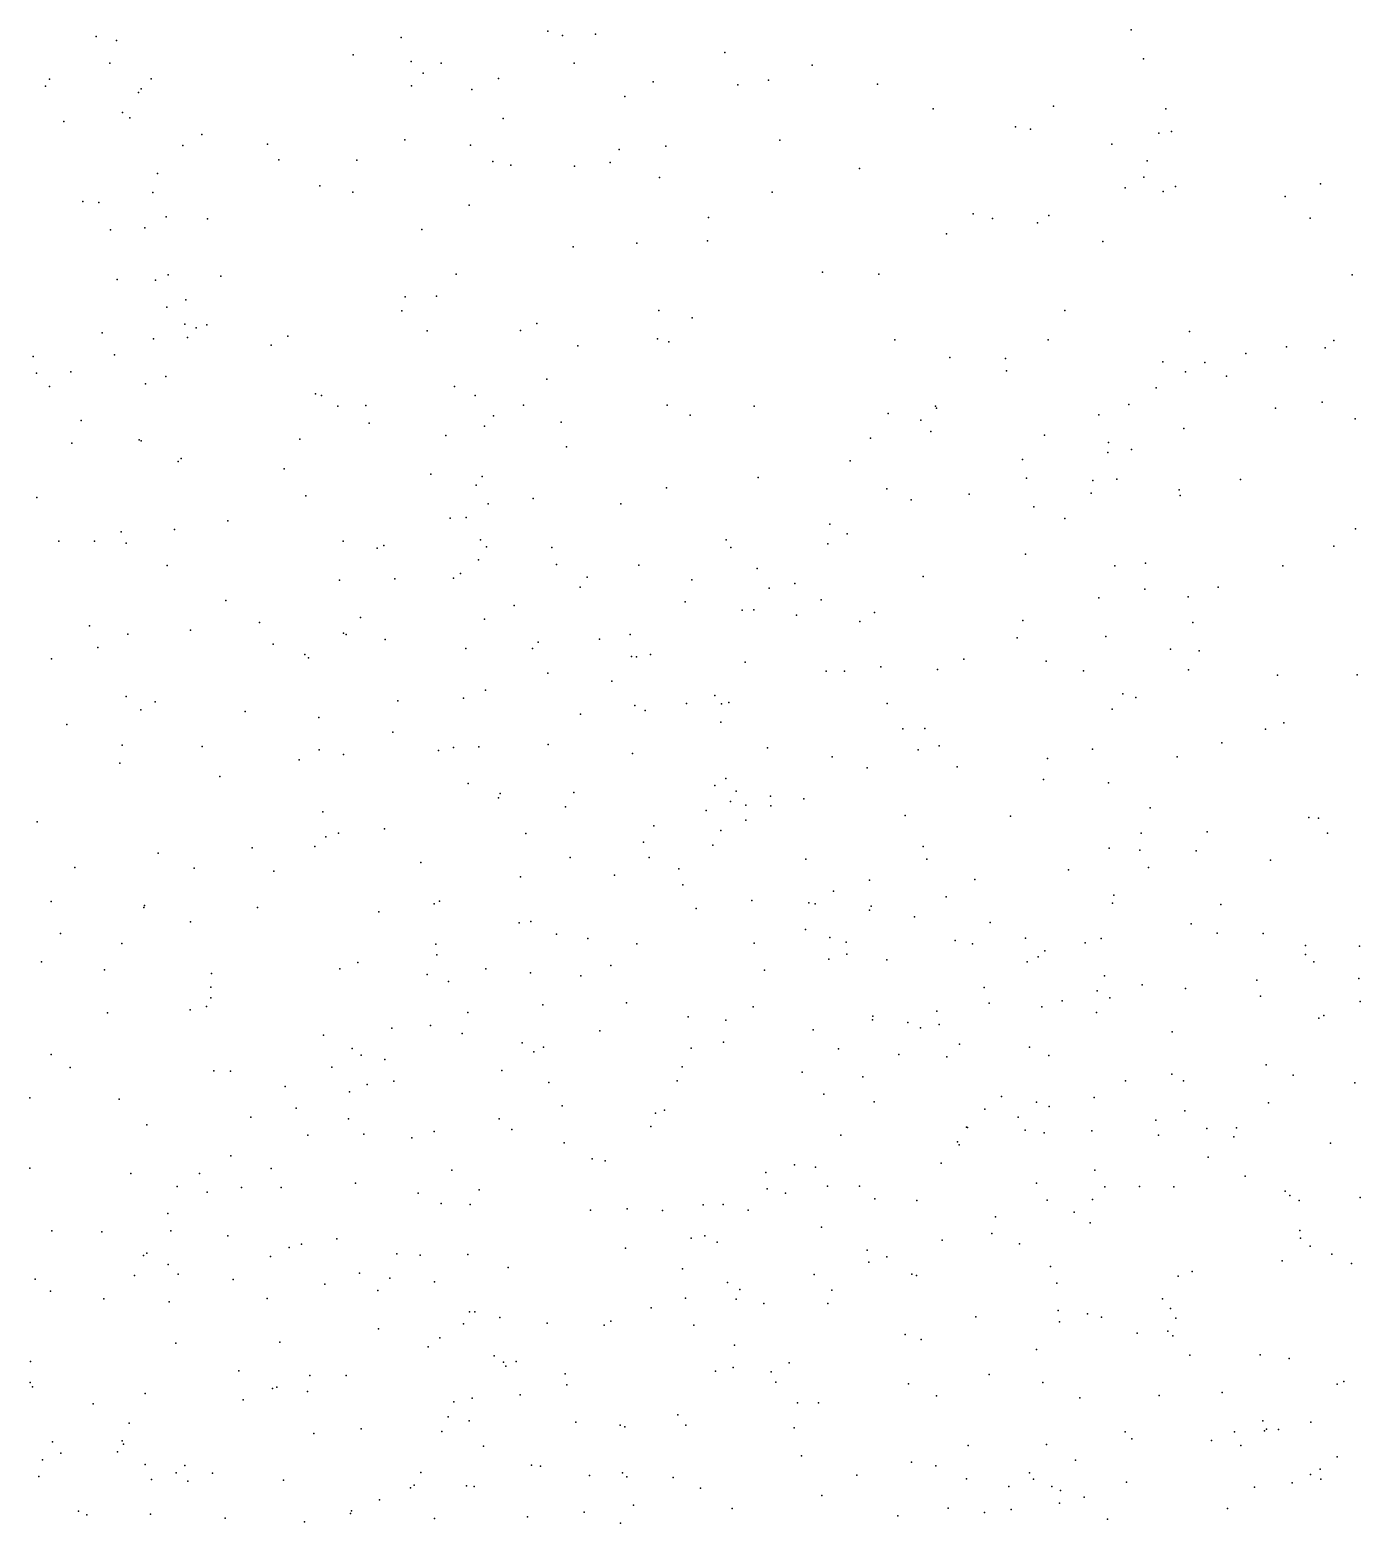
# Model space of a CAD drawing. Header units: metres. Extents: x -25 to 25, y -27.8 to 27.8.
# Drawn here: x 0.583 to 1.354, y 0.013 to 0.88 of the extents above; entities that cross this region are included whole.
import ezdxf

# ---------------------------------------------------------------- set-up
doc = ezdxf.new("R2010")
doc.units = ezdxf.units.M

msp = doc.modelspace()

# ---------------------------------------------------------------- linework, layer by layer
for p in [(0.6211, 0.8759, -6.8136), (0.798, 0.8753, -13.4894), (0.8831, 0.8789, 26.973), (0.8916, 0.8764, -13.5818), (0.9108, 0.8772, 24.08), (1.2215, 0.8797, 26.5527), (0.633, 0.8735, 8.8638), (0.9859, 0.8665, -9.0519), (0.6291, 0.8603, 12.5697), (0.7702, 0.8652, -14.0532), (0.8038, 0.8614, 25.8777), (0.8212, 0.8604, 9.9303), (0.8985, 0.8604, -6.9312), (1.0365, 0.8593, -13.7247), (1.2287, 0.8628, 23.0739), (0.594, 0.8511, 12.0487), (0.653, 0.8513, -9.2394), (0.8109, 0.8545, 13.4953), (0.8546, 0.8515, 9.6839), (0.9442, 0.8495, 8.6103), (1.0111, 0.8506, 8.7519), (0.5917, 0.847, -3.5915), (0.6458, 0.8433, 12.2621), (0.6472, 0.8454, 25.8173), (0.804, 0.8472, -9.1407), (0.8391, 0.845, 8.4739), (0.9278, 0.8411, 9.2805), (0.9933, 0.8479, 25.9947), (1.0743, 0.8482, 26.9689), (1.1066, 0.8338, -13.7947), (1.1764, 0.8354, 26.7831), (1.2416, 0.8338, -4.7076), (0.6024, 0.8265, 27.3726), (0.6364, 0.8318, -13.3348), (0.6407, 0.8286, 12.3957), (0.8573, 0.8283, 27.2168), (1.1545, 0.8235, 26.1733), (0.6824, 0.819, -13.3973), (0.8001, 0.8159, 10.4733), (1.0177, 0.8156, 9.0657), (1.1631, 0.8221, -13.8478), (1.2375, 0.8198, 26.6209), (1.2449, 0.8208, -7.1761), (0.6714, 0.8126, 8.4555), (0.7206, 0.8133, 26.4208), (0.8382, 0.8127, -4.3737), (0.9245, 0.8102, 25.9282), (0.9516, 0.8122, 26.8495), (1.2103, 0.8134, 26.3044), (0.7272, 0.8042, 25.8336), (0.7723, 0.8041, -9.1952), (0.8513, 0.8034, 26.6365), (0.8616, 0.8012, 10.7329), (0.8986, 0.8007, -13.6125), (0.9193, 0.8028, -9.1039), (1.0639, 0.7993, 26.0567), (1.2307, 0.8037, -8.8684), (0.6568, 0.7963, 26.281), (0.7509, 0.7891, -13.4986), (0.9479, 0.794, -4.5281), (1.2288, 0.7943, -13.898), (1.2472, 0.7889, 26.4255), (1.3314, 0.7903, 26.9453), (0.6135, 0.7802, -8.5512), (0.654, 0.7853, -21.1896), (0.7701, 0.7855, -20.8437), (1.0132, 0.7856, -0.9927), (1.218, 0.788, -14.0421), (1.24, 0.786, -1.0034), (1.3109, 0.7831, -8.7724), (0.6227, 0.7795, -9.345), (0.6618, 0.7712, 13.538), (0.8375, 0.778, -13.5849), (1.1298, 0.7729, 13.5351), (1.1737, 0.7719, -8.9363), (0.6295, 0.7637, -13.3798), (0.6493, 0.7648, -4.2548), (0.6857, 0.77, -9.2968), (0.81, 0.7638, 8.2952), (0.9764, 0.7708, -13.6923), (1.141, 0.7703, 26.8356), (1.1672, 0.7678, 26.859), (1.3253, 0.7705, -13.9461), (0.9347, 0.7559, -20.6102), (0.9758, 0.7573, 24.1718), (1.1144, 0.7613, 26.9443), (1.205, 0.7568, 26.7552), (0.8978, 0.7538, -9.1577), (0.6629, 0.7376, -8.6607), (0.6934, 0.7368, 27.3602), (0.83, 0.7379, 22.9383), (1.0424, 0.7391, 8.4567), (1.0751, 0.7379, -13.7908), (1.3496, 0.7375, 22.9529), (0.6333, 0.7348, -8.7813), (0.6555, 0.7345, -8.4382), (0.6731, 0.723, -0.7985), (0.8004, 0.7248, -9.2393), (0.8185, 0.7252, 24.3567), (0.6622, 0.7187, -8.3693), (0.7984, 0.7167, 13.6526), (0.9476, 0.7169, 26.5022), (0.9668, 0.7126, -9.1433), (1.1831, 0.7168, -13.8691), (0.6247, 0.7038, 24.7448), (0.6725, 0.709, 25.8031), (0.6792, 0.7068, -13.4787), (0.6854, 0.7086, -8.733), (0.7324, 0.702, -8.5766), (0.8132, 0.705, -0.8889), (0.8672, 0.7052, -9.2166), (0.8767, 0.7094, 25.8757), (1.2553, 0.7046, 26.3822), (0.6545, 0.7005, 20.0191), (0.6742, 0.7011, -9.3818), (0.7227, 0.6968, -8.4957), (0.9005, 0.6964, 27.2337), (0.9467, 0.7005, -4.7213), (0.9534, 0.6986, -13.7002), (1.0845, 0.6999, -9.051), (1.1733, 0.6998, -8.9484), (1.3115, 0.6958, 18.8086), (1.3341, 0.6952, 19.0568), (1.3391, 0.6994, -7.3255), (0.5847, 0.6901, 8.3622), (0.6318, 0.6911, 26.015), (1.1164, 0.6896, 22.9141), (1.1486, 0.689, 8.8832), (1.2398, 0.687, -8.8723), (1.2642, 0.6866, 26.5716), (1.288, 0.6919, 23.9223), (0.5866, 0.6804, -9.5097), (0.6065, 0.6812, -8.2346), (0.6616, 0.6786, -8.8597), (0.8825, 0.6771, -13.6703), (1.1491, 0.6818, 26.9292), (1.2531, 0.6813, 18.9316), (1.2767, 0.6788, -13.9244), (0.5941, 0.6727, 20.2434), (0.6498, 0.6743, -9.442), (0.7483, 0.6685, -8.4203), (0.7519, 0.6675, 27.3464), (0.829, 0.6727, 27.291), (0.8409, 0.6675, -6.8385), (1.2359, 0.6719, 19.0345), (0.7613, 0.6613, -9.3533), (0.7776, 0.6618, 25.8316), (0.869, 0.662, 9.9207), (0.9523, 0.6619, 9.5255), (1.0028, 0.6613, 27.1375), (1.108, 0.6614, 26.06), (1.1085, 0.6602, 27.0041), (1.2202, 0.6624, 26.2327), (1.3052, 0.6602, 19.1953), (1.3323, 0.6636, -8.7594), (0.6124, 0.653, -8.9603), (0.7795, 0.6515, -8.6908), (0.8517, 0.6558, 26.1573), (0.8908, 0.652, 8.1456), (0.9657, 0.6562, -9.1954), (1.0805, 0.657, -6.966), (1.0994, 0.6532, 8.2658), (1.2028, 0.6563, 18.8329), (1.3514, 0.654, -13.9468), (0.6461, 0.6419, -9.5093), (0.7393, 0.6422, -8.3178), (0.8239, 0.6444, -9.3174), (0.8464, 0.6497, 10.0907), (1.0703, 0.6427, -13.7928), (1.1053, 0.6466, 26.4723), (1.1713, 0.6445, 18.9386), (1.2521, 0.6483, 26.6935), (0.607, 0.6399, -13.441), (0.6472, 0.6412, 27.4125), (0.8939, 0.6377, 10.6249), (1.2079, 0.6345, 8.4007), (1.2084, 0.6402, -13.881), (1.2216, 0.6362, -5.0777), (0.6688, 0.6292, -8.1971), (0.6705, 0.6309, -4.4928), (0.7302, 0.625, -13.5666), (1.0585, 0.6296, 27.0818), (1.1585, 0.6303, 26.1299), (0.8152, 0.6218, -8.3827), (0.8415, 0.6155, -8.6241), (0.8451, 0.6205, 10.3217), (1.0052, 0.6199, -13.7534), (1.1608, 0.6196, 19.124), (1.1993, 0.6183, 24.1582), (1.2132, 0.6189, 26.837), (1.2849, 0.6187, 19.2729), (0.5868, 0.6083, -8.0833), (0.7428, 0.6093, -8.8763), (0.8746, 0.6077, -13.6842), (0.952, 0.614, 27.195), (1.0797, 0.6133, -9.1311), (1.0939, 0.6069, 18.8532), (1.1275, 0.6102, -13.8243), (1.1982, 0.6108, -8.9573), (1.2494, 0.6128, 18.5874), (1.2499, 0.6095, -8.8977), (0.8485, 0.6046, -8.4887), (0.9254, 0.6047, -9.285), (1.1651, 0.603, 13.6468), (0.6665, 0.5898, -8.9905), (0.6975, 0.5949, 25.1527), (0.8264, 0.5963, 24.6325), (0.8358, 0.5967, -8.7425), (1.0467, 0.5929, 8.0966), (1.1831, 0.5961, 19.2273), (1.3516, 0.5902, 8.7754), (0.5994, 0.5831, -9.6717), (0.6202, 0.583, 8.1937), (0.6357, 0.5885, -13.4917), (0.6386, 0.5818, 25.4528), (0.7644, 0.583, 27.3455), (0.844, 0.5837, 27.2903), (0.9866, 0.5838, 10.7789), (1.0455, 0.5815, 26.042), (1.0567, 0.5872, 24.3376), (0.7842, 0.579, -13.6245), (0.788, 0.5804, -9.4475), (0.8429, 0.5721, -14.4112), (0.8475, 0.5797, -20.6912), (0.8854, 0.5794, 25.8825), (0.9892, 0.5793, -9.2655), (1.1602, 0.5754, 26.9203), (1.3391, 0.5802, -8.7787), (0.6624, 0.5689, 22.7457), (0.8325, 0.5643, -8.2822), (0.8881, 0.5694, -9.3708), (0.936, 0.5691, 9.7754), (1.0046, 0.5671, 27.1403), (1.2121, 0.5686, 26.142), (1.2298, 0.5703, -13.8836), (1.3094, 0.5687, 22.7968), (0.7622, 0.5604, -8.1782), (0.7944, 0.5611, 25.646), (0.8284, 0.5615, 24.7874), (0.9019, 0.5564, -8.604), (0.906, 0.5621, 25.7624), (0.9667, 0.5606, -13.7381), (1.0116, 0.5558, 18.978), (1.0265, 0.5585, 18.7972), (1.1009, 0.5625, 19.1896), (1.2295, 0.5552, 25.9868), (1.2719, 0.5563, 18.4979), (0.6963, 0.5486, -4.7834), (0.9627, 0.5479, -9.3475), (1.0416, 0.549, 19.1166), (1.2027, 0.5501, 11.1481), (1.2546, 0.5507, 26.6472), (0.7745, 0.5388, -8.9307), (0.8464, 0.5378, 25.0001), (0.8637, 0.5457, -9.4359), (0.9958, 0.5429, 22.8028), (1.0027, 0.5431, 18.8814), (1.0273, 0.5401, -0.915), (1.0726, 0.5417, 10.9443), (0.6173, 0.5338, -7.9945), (0.6395, 0.5291, 27.418), (0.6758, 0.5314, -9.714), (0.7158, 0.5358, -9.0018), (0.7647, 0.5297, -9.6136), (0.7661, 0.5288, -5.0036), (0.9309, 0.5289, -9.4159), (1.0641, 0.5363, -20.5093), (1.1586, 0.5369, -9.0722), (1.2573, 0.5358, 26.4414), (0.6221, 0.5213, -9.7928), (0.7238, 0.5232, -13.5888), (0.7887, 0.526, 25.8576), (0.8355, 0.5208, -13.6808), (0.8742, 0.5208, -5.1559), (0.8775, 0.5244, 25.2202), (0.9131, 0.5262, 9.999), (1.1554, 0.527, 22.7772), (1.2068, 0.5277, -8.9959), (1.2443, 0.5203, -7.1363), (0.5953, 0.5148, -27.2192), (0.7422, 0.5173, 13.9166), (0.7444, 0.5154, -9.6797), (0.9317, 0.5161, 25.4789), (0.9345, 0.5158, -8.5005), (0.9427, 0.5173, 7.9984), (0.9976, 0.5127, 13.826), (1.1244, 0.5145, 19.2934), (1.1722, 0.5134, 18.5299), (1.2609, 0.5193, 19.3915), (0.8832, 0.5065, -9.5303), (1.0445, 0.5075, -9.3656), (1.0553, 0.5075, 27.0833), (1.0762, 0.5101, -13.8034), (1.1091, 0.5085, -9.1989), (1.1939, 0.5077, 7.9703), (1.2547, 0.5083, 26.5338), (1.3063, 0.5052, -8.8612), (1.3526, 0.5055, -8.7885), (0.8469, 0.4965, -8.8973), (0.9203, 0.5017, 10.4087), (1.2167, 0.4945, 25.7), (0.6386, 0.4928, -9.1046), (0.6554, 0.4897, -13.543), (0.7962, 0.4904, -8.1038), (0.8343, 0.4919, -9.6343), (0.9336, 0.4877, 19.0118), (0.9636, 0.4889, -8.6166), (0.9801, 0.4935, -9.4544), (0.9839, 0.4887, -13.7543), (0.9881, 0.4893, 18.7297), (1.0799, 0.4888, -6.8549), (1.2105, 0.4855, 26.296), (1.2242, 0.4922, 18.4596), (0.6041, 0.4767, -26.8918), (0.6471, 0.4852, -0.6931), (0.7075, 0.4841, -9.7906), (0.7503, 0.4806, -6.7223), (0.902, 0.4827, -8.2572), (0.9396, 0.4847, 18.864), (0.9835, 0.4779, 19.1694), (1.3101, 0.4775, -13.8992), (0.7932, 0.4722, -9.7348), (1.0891, 0.4741, 25.4939), (1.1018, 0.4743, 27.0101), (1.2995, 0.474, 13.6448), (0.6362, 0.4646, -14.537), (0.6826, 0.4638, 19.9745), (0.7505, 0.4619, -9.0427), (0.8198, 0.4615, -27.3884), (0.8285, 0.4632, -8.9636), (0.8431, 0.4636, 25.8882), (0.8834, 0.465, -8.1764), (0.9322, 0.4598, -9.6428), (1.0105, 0.463, 24.6338), (1.0979, 0.4619, -9.3142), (1.1101, 0.4643, -5.2832), (1.199, 0.4624, 19.416), (1.2741, 0.4659, -8.9427), (0.6348, 0.4541, -9.9097), (0.7389, 0.4561, 25.8412), (0.7646, 0.4592, -8.0327), (1.048, 0.4579, -9.4878), (1.0684, 0.4514, 10.7943), (1.1205, 0.4521, 26.1276), (1.173, 0.4569, -9.1275), (1.2482, 0.4579, 26.6374), (0.6928, 0.4465, 27.3987), (0.837, 0.4423, -27.1112), (0.9863, 0.4452, -8.3526), (1.1706, 0.4448, 26.1994), (1.2083, 0.4428, 26.7998), (0.8546, 0.434, -13.7038), (0.8554, 0.4366, -14.6563), (0.8982, 0.4372, 27.2555), (0.9801, 0.4413, 25.0147), (0.9923, 0.438, 9.8479), (1.0122, 0.4351, -8.5998), (1.0316, 0.4334, 22.6464), (0.7526, 0.426, -13.6365), (0.8934, 0.4289, -8.905), (0.975, 0.4267, -8.7902), (0.9891, 0.432, 25.9963), (0.9979, 0.4298, -8.6855), (1.0125, 0.4295, -8.4551), (1.2326, 0.4282, -9.0472), (0.587, 0.4202, 19.849), (0.7884, 0.416, 27.3255), (0.9447, 0.4179, -8.2025), (0.9979, 0.4212, -9.6589), (1.0904, 0.4239, 25.2563), (1.1515, 0.4235, -9.2301), (1.3246, 0.4226, -8.9034), (1.3302, 0.4222, 25.5445), (0.7543, 0.4114, 20.1277), (0.7617, 0.4136, -9.873), (0.8703, 0.4133, -5.2802), (0.9387, 0.4084, -6.6949), (0.9835, 0.4151, -8.2795), (1.2273, 0.4136, 26.3988), (1.2655, 0.4143, -0.8219), (1.3353, 0.4136, 18.3294), (0.6571, 0.402, 2.4209), (0.7117, 0.405, -26.6429), (0.748, 0.4059, 14.0606), (0.896, 0.3995, -8.0898), (0.9419, 0.3995, -13.7395), (0.9788, 0.4067, 10.2014), (1.1009, 0.4059, -9.4875), (1.2088, 0.4048, -13.8547), (1.2265, 0.4037, 24.4411), (1.2592, 0.4034, -14.8551), (0.6088, 0.3936, -7.7806), (0.678, 0.3932, -9.9261), (0.7242, 0.3915, -9.0965), (0.8094, 0.3966, -7.9774), (0.9592, 0.3929, -9.7319), (1.0328, 0.3984, -8.3933), (1.1029, 0.3984, 18.4729), (1.1851, 0.3923, 26.3169), (1.2316, 0.3936, 18.3623), (1.3024, 0.3979, 19.5179), (0.8673, 0.3882, 18.8621), (0.9218, 0.3891, 19.1951), (0.9615, 0.3835, -27.6036), (1.0698, 0.3862, 24.8743), (1.1308, 0.3867, 9.3616), (0.5951, 0.374, 14.1651), (0.8173, 0.3726, 1.9773), (0.8203, 0.3742, -9.8709), (1.0014, 0.3744, 18.55), (1.0345, 0.3731, -13.7909), (1.0489, 0.38, -8.4919), (1.1141, 0.3766, 25.0665), (1.2106, 0.3729, 4.6464), (1.2114, 0.3775, 26.5009), (0.6488, 0.3705, 22.4146), (0.6491, 0.3715, -5.4063), (0.7148, 0.3704, 7.9179), (0.7852, 0.3679, 25.8945), (0.9691, 0.3698, -8.8429), (1.0382, 0.3725, -8.6414), (1.0697, 0.3689, 26.1304), (1.0707, 0.3713, 9.5819), (1.0958, 0.3651, 7.8603), (1.2736, 0.3722, 22.4549), (0.6004, 0.3554, -13.522), (0.6759, 0.3622, -7.8132), (0.8665, 0.3616, -8.993), (0.8733, 0.3623, -13.7182), (1.0325, 0.3576, 4.6675), (1.1398, 0.3617, 19.4731), (1.2563, 0.3609, 4.3419), (1.2713, 0.3556, 5.0224), (1.298, 0.3554, -7.1262), (0.636, 0.3495, 25.7973), (0.8181, 0.3491, 4.5574), (0.8882, 0.3549, -26.7971), (0.9064, 0.3524, 18.6756), (0.9348, 0.3493, 26.0086), (1.0028, 0.3498, -8.1752), (1.0468, 0.3531, -8.3024), (1.0562, 0.3503, -9.7114), (1.1194, 0.3512, 13.8989), (1.1295, 0.3493, -9.5551), (1.1603, 0.3526, 18.3823), (1.1948, 0.35, 24.6475), (1.204, 0.3525, 4.8235), (1.3226, 0.3483, -5.4787), (1.354, 0.348, 19.5636), (0.5894, 0.339, -0.5493), (0.773, 0.3386, -26.4506), (0.8188, 0.3429, -9.0534), (1.0461, 0.3404, 19.4296), (1.0566, 0.3433, -27.1383), (1.0798, 0.34, -8.392), (1.1612, 0.3389, -13.8242), (1.1676, 0.3418, -9.4775), (1.1715, 0.3453, 26.7573), (1.3226, 0.3432, -13.8699), (1.3274, 0.3389, 13.7522), (0.626, 0.3343, -9.9695), (0.6881, 0.3322, -9.1443), (0.7625, 0.3348, -13.6573), (0.8132, 0.3316, 18.9896), (0.8471, 0.3348, 19.1125), (0.8731, 0.3325, -7.9572), (0.9023, 0.3307, 27.2124), (0.9197, 0.3367, -8.027), (1.0089, 0.3341, 27.095), (1.206, 0.3308, -9.3234), (1.3535, 0.3293, 18.2563), (0.6877, 0.3243, 25.869), (0.8256, 0.3274, 22.3783), (1.1362, 0.3241, -9.6704), (1.2018, 0.322, -9.4189), (1.2279, 0.3256, 9.2489), (1.2531, 0.3234, -9.1849), (1.2943, 0.3282, -9.0398), (0.6852, 0.3129, -7.7461), (0.6876, 0.318, 4.4596), (0.8802, 0.3139, 19.2378), (0.9288, 0.3152, 18.575), (1.0023, 0.3128, -13.775), (1.1391, 0.3149, 26.8326), (1.1696, 0.3127, 26.4052), (1.1814, 0.3162, 26.5592), (1.2092, 0.3181, -27.4999), (1.2966, 0.319, 5.4991), (1.3543, 0.3159, 7.7227), (0.6277, 0.3093, -7.6783), (0.6757, 0.3111, -13.5978), (0.8368, 0.3096, 4.3015), (0.9646, 0.3069, 19.3584), (0.9863, 0.305, -27.898), (1.0714, 0.3053, -8.2526), (1.0716, 0.3073, -8.6809), (1.092, 0.3037, 10.5695), (1.1088, 0.3103, -5.4715), (1.2013, 0.3095, 24.8301), (1.3303, 0.3062, -27.758), (1.3332, 0.3077, 21.9239), (0.7531, 0.2964, 1.7216), (0.7926, 0.3004, 20.0158), (0.815, 0.3019, 18.7853), (0.8334, 0.2974, 14.1577), (0.9133, 0.2988, -8.9836), (1.0371, 0.2994, -8.7911), (1.0993, 0.3007, -8.3283), (1.1101, 0.3025, -8.5112), (1.2453, 0.2983, -13.8532), (0.7697, 0.2887, -9.1131), (0.8683, 0.292, -7.8994), (0.8751, 0.2866, 2.2187), (0.8807, 0.2894, -13.7263), (0.9663, 0.2889, -8.9104), (0.9851, 0.2923, -8.0572), (1.0517, 0.2885, -9.8028), (1.1219, 0.2912, 26.3123), (1.1625, 0.2893, -0.751), (0.595, 0.2851, -7.6203), (0.606, 0.2776, -9.2211), (0.7579, 0.2777, -9.9516), (0.7748, 0.2847, -15.1428), (0.7885, 0.2823, 7.8117), (0.9611, 0.278, 18.5043), (1.0867, 0.2852, 9.8959), (1.1146, 0.2837, -6.629), (1.1737, 0.2845, 5.2851), (1.2998, 0.2791, -27.9758), (0.6894, 0.2757, -6.4845), (0.6991, 0.2755, 4.6709), (0.7938, 0.2696, -27.9878), (0.8565, 0.2759, -9.9164), (0.8837, 0.2688, -6.5234), (0.9581, 0.2698, -9.8876), (1.0306, 0.2749, 27.0382), (1.0659, 0.2722, 19.5045), (1.2182, 0.2698, -9.667), (1.2451, 0.2737, 10.8603), (1.2519, 0.2699, -9.43), (1.3155, 0.2731, -0.6983), (0.7308, 0.2666, -15.361), (0.7681, 0.2634, -7.7658), (0.7784, 0.2678, 20.3926), (1.0432, 0.2622, -8.0992), (1.1463, 0.2607, 26.4954), (1.2, 0.2602, -26.9076), (1.3513, 0.2686, -8.9913), (0.5827, 0.2599, 14.3457), (0.6344, 0.2592, 25.8347), (0.7371, 0.254, -0.6174), (0.8915, 0.2554, -9.042), (0.9508, 0.2529, 22.2141), (1.0724, 0.2577, 26.9256), (1.1367, 0.2534, -9.7694), (1.1666, 0.2575, 18.3062), (1.174, 0.2549, 22.0553), (1.2526, 0.2524, 19.6082), (1.3012, 0.257, -9.1446), (0.6506, 0.2444, 27.3524), (0.7108, 0.2487, -13.6295), (0.7675, 0.2479, 19.051), (0.8549, 0.2479, -7.8314), (0.9429, 0.2434, 27.1344), (0.9456, 0.2511, 26.0893), (1.126, 0.243, -8.2495), (1.1265, 0.2428, 26.7247), (1.156, 0.2488, -8.4386), (1.2358, 0.247, 13.9222), (0.7439, 0.2383, 2.4996), (0.7765, 0.239, -13.6766), (0.8042, 0.2367, 27.2538), (0.8173, 0.2404, 19.2048), (0.8622, 0.2417, 19.2843), (1.053, 0.2384, 18.3791), (1.1208, 0.2345, 10.1486), (1.1601, 0.2413, -8.564), (1.1711, 0.2397, 19.5723), (1.1986, 0.2408, -9.7284), (1.2374, 0.2384, 18.2475), (1.2654, 0.2422, -9.5838), (1.2811, 0.2373, -13.8503), (1.2825, 0.2426, -27.1617), (0.6993, 0.2263, 20.5232), (0.8927, 0.2338, 20.2943), (1.1218, 0.2327, -8.7014), (1.2661, 0.2255, -14.9856), (1.3372, 0.2336, 24.795), (0.5827, 0.2191, -7.518), (0.7226, 0.2189, -9.9852), (0.8275, 0.2181, -5.5951), (0.9088, 0.2245, 4.9335), (0.9163, 0.2235, 7.7395), (1.0263, 0.2211, 1.9947), (1.0384, 0.2198, -8.8603), (1.1112, 0.2221, -8.1419), (1.2005, 0.218, 10.648), (0.6412, 0.2161, -7.5747), (0.6681, 0.2086, -6.3137), (0.681, 0.2161, -9.1993), (0.7285, 0.208, 25.9613), (0.7716, 0.2104, 14.3524), (1.0096, 0.2166, -9.896), (1.0454, 0.2088, -5.622), (1.0639, 0.2088, -8.0449), (1.1666, 0.2104, 5.519), (1.2062, 0.2084, -13.8391), (1.2264, 0.2086, 9.5092), (1.2463, 0.2084, 5.6935), (1.2877, 0.2145, -5.7506), (0.6856, 0.2053, -25.9708), (0.7055, 0.2079, -5.7002), (0.8079, 0.2046, -9.961), (0.8434, 0.2067, -13.7201), (1.0104, 0.2071, 26.1942), (1.021, 0.2046, 26.9806), (1.0728, 0.2013, 26.8515), (1.0972, 0.2005, -6.4501), (1.1727, 0.2006, -8.6326), (1.199, 0.2009, -20.9813), (1.3108, 0.2059, -9.289), (1.3136, 0.2034, -6.7006), (1.3189, 0.2005, 19.6345), (1.3543, 0.2021, 5.9109), (0.6627, 0.1929, 14.466), (0.8213, 0.1986, 22.0786), (0.8381, 0.198, -7.7492), (0.9078, 0.1949, 18.5251), (0.9292, 0.1955, -9.0339), (0.9497, 0.1947, 19.4381), (0.9732, 0.1979, -8.9768), (0.9848, 0.1981, -26.4044), (0.9994, 0.1948, -7.9204), (1.1428, 0.1909, 21.8565), (1.1884, 0.1937, -9.7974), (0.5955, 0.1828, -23.7595), (0.6244, 0.1822, -0.3637), (0.6645, 0.1828, 4.8673), (1.0418, 0.1849, 26.33), (1.1977, 0.1874, -8.3275), (1.3193, 0.183, -9.6446), (0.6975, 0.1799, -13.626), (0.7402, 0.175, 18.8757), (0.7607, 0.1781, 19.1038), (0.9662, 0.1786, 27.056), (0.9742, 0.18, 18.4363), (0.9814, 0.1762, 14.2808), (1.1119, 0.1774, -0.6441), (1.1406, 0.1813, -9.8591), (1.1567, 0.1753, -8.7225), (1.3197, 0.1785, 7.5528), (1.3253, 0.174, -9.5026), (0.6487, 0.1685, -10.0139), (0.6506, 0.1699, 25.919), (0.7223, 0.1679, 7.6945), (0.7331, 0.1732, -7.623), (0.7955, 0.1694, -9.145), (0.809, 0.1687, 19.2591), (0.8367, 0.169, -6.2954), (0.9282, 0.1728, -7.818), (1.0684, 0.1716, 26.4394), (1.0797, 0.1678, 26.5409), (1.309, 0.1655, -6.0977), (1.3378, 0.1693, -9.3456), (0.6433, 0.1568, -7.5083), (0.663, 0.1632, 19.7286), (0.6688, 0.1576, 21.9983), (0.7738, 0.1582, 26.0435), (0.8601, 0.1616, -9.1038), (0.9613, 0.1608, 5.1548), (1.0376, 0.1574, 18.3482), (1.0693, 0.1646, -7.9669), (1.0942, 0.1576, -5.8342), (1.0969, 0.1569, -13.82), (1.1747, 0.1621, -8.1598), (1.2487, 0.1566, -6.2583), (1.2569, 0.1592, -9.7742), (1.3493, 0.1639, -13.8453), (0.5857, 0.1547, -0.1564), (0.5946, 0.1479, 2.8624), (0.7006, 0.1546, 27.2706), (0.7537, 0.1519, -9.992), (0.7846, 0.1481, -0.511), (0.7914, 0.1554, 27.1966), (0.8174, 0.1532, -5.797), (0.9874, 0.1528, 21.9021), (0.9946, 0.1488, -7.86), (1.0479, 0.1484, 1.8183), (1.1783, 0.1524, -5.9823), (0.6256, 0.1433, -13.5796), (0.6635, 0.1416, 14.6115), (0.7204, 0.1435, 18.982), (0.963, 0.1438, -9.9361), (0.9923, 0.1431, -6.1917), (1.0084, 0.1406, 26.8793), (1.0455, 0.1407, 5.3996), (1.2397, 0.1433, -8.3945), (0.8377, 0.1358, -7.6787), (0.8408, 0.1358, -5.9617), (0.8552, 0.1325, 14.5551), (0.9196, 0.1304, 1.6787), (0.9431, 0.1381, -13.7665), (1.1313, 0.133, 21.6715), (1.1791, 0.1366, 5.8379), (1.1799, 0.1301, 14.2035), (1.1961, 0.1346, 1.9432), (1.2042, 0.1327, -8.6803), (1.2444, 0.1378, 4.088), (1.2474, 0.1321, 18.2026), (0.785, 0.1259, 1.5778), (0.8342, 0.1289, 21.9084), (0.8827, 0.1293, -15.5359), (0.9159, 0.128, -7.7485), (0.9679, 0.128, 2.3586), (1.0905, 0.1226, -8.8768), (1.225, 0.1234, 6.201), (1.2428, 0.1246, 10.2674), (1.2457, 0.1219, 19.6359), (0.6674, 0.1177, 20.7679), (0.7277, 0.1183, -13.6524), (0.8138, 0.1155, -23.4475), (0.8204, 0.1207, -21.3406), (0.9915, 0.1165, 26.3804), (1.0997, 0.1198, -9.9059), (1.1665, 0.114, -8.0459), (0.583, 0.1069, 25.7991), (0.852, 0.1102, 18.5397), (0.8574, 0.1066, 19.3697), (0.8587, 0.1042, -23.7132), (0.8648, 0.1069, 26.1732), (1.0232, 0.1063, 26.6783), (1.2556, 0.1106, -8.5077), (1.2964, 0.1108, -13.8515), (1.3131, 0.1088, 9.613), (0.704, 0.1016, 26.0646), (0.745, 0.0988, 19.1837), (0.7662, 0.0989, 18.6865), (0.8932, 0.0999, 27.0626), (0.9803, 0.1014, -28.2112), (0.9906, 0.1035, -7.7998), (1.0126, 0.101, 26.5514), (1.1392, 0.0994, -7.9709), (0.5829, 0.0949, 25.9005), (0.5843, 0.0922, -10.0231), (0.6496, 0.0884, 0.145), (0.7234, 0.0914, -9.2082), (0.7259, 0.0921, 18.7766), (0.7437, 0.0896, 14.8359), (0.867, 0.0876, -13.7374), (0.8941, 0.0934, 14.7162), (1.0153, 0.095, -8.9776), (1.0924, 0.0941, 5.6925), (1.1086, 0.0871, 14.432), (1.1703, 0.0949, 20.5726), (1.2377, 0.0872, 21.3559), (1.2743, 0.089, -8.3053), (1.341, 0.0939, -26.6522), (1.3449, 0.0953, 21.2229), (0.6194, 0.0824, -9.2768), (0.7064, 0.0848, 18.8864), (0.8286, 0.0836, -9.1513), (0.8393, 0.0857, 20.7386), (1.028, 0.083, 7.4741), (1.0401, 0.0831, -13.8227), (1.1918, 0.086, -8.803), (0.6403, 0.0712, 19.5903), (0.8254, 0.0749, 7.5192), (0.8376, 0.0725, -7.6114), (0.8994, 0.0717, -7.6691), (0.9251, 0.0701, -26.1257), (0.9586, 0.076, 19.9471), (0.9631, 0.0701, -7.7277), (1.2978, 0.0725, 20.4807), (1.3257, 0.0717, -9.7963), (0.6362, 0.0609, -15.7417), (0.7475, 0.0652, 2.7504), (0.7749, 0.068, -7.5501), (0.8217, 0.0663, 3.9702), (0.9278, 0.0691, 26.3524), (1.026, 0.0685, 4.0276), (1.218, 0.0662, 17.8631), (1.2218, 0.0621, -8.0682), (1.268, 0.0612, -8.6511), (1.2814, 0.0662, -9.8673), (1.2988, 0.0667, -8.5529), (1.3, 0.0677, 18.2055), (1.307, 0.0676, -8.4466), (0.5958, 0.0604, 25.4943), (0.6006, 0.0538, 3.1839), (0.6336, 0.0545, -13.5936), (0.637, 0.0591, 26.0154), (0.8458, 0.0579, -23.2167), (1.0302, 0.0523, -9.9466), (1.1269, 0.0582, 20.7835), (1.1724, 0.0589, 20.1285), (1.2852, 0.0582, -8.2179), (0.59, 0.05, 25.3765), (0.6495, 0.0473, 7.5525), (0.6725, 0.0466, -25.82), (0.8737, 0.0469, 18.4717), (0.8789, 0.0463, -0.3962), (1.094, 0.0485, 6.0849), (1.1082, 0.0464, 18.24), (1.1892, 0.0498, -9.9094), (1.3311, 0.0446, 20.954), (1.341, 0.0516, 19.6757), (0.5878, 0.0403, -7.3568), (0.6532, 0.0385, 27.1855), (0.6676, 0.0424, 5.1341), (0.6744, 0.0376, 26.1237), (0.6887, 0.0422, -7.4431), (0.7298, 0.0382, -0.0132), (0.8057, 0.0353, 18.5576), (0.8095, 0.0426, 27.0699), (0.836, 0.0348, 26.2949), (0.9074, 0.0408, 2.582), (0.9265, 0.0424, -9.0854), (0.9289, 0.0401, -13.7735), (0.9558, 0.0397, 15.0002), (1.0624, 0.041, 21.4357), (1.126, 0.039, -0.4386), (1.1625, 0.0423, 6.6564), (1.1649, 0.0388, 2.2603), (1.2188, 0.037, -13.8539), (1.3149, 0.0365, 17.4902), (1.3255, 0.0415, -8.3197), (1.3315, 0.0388, 20.2287), (0.7854, 0.0267, -9.1917), (0.8034, 0.0336, 19.333), (0.8404, 0.0344, -9.9947), (0.9717, 0.0334, 20.8434), (1.0421, 0.0292, 2.4759), (1.1505, 0.0344, 21.1744), (1.1754, 0.0345, 7.3107), (1.1805, 0.0322, 18.1945), (1.1943, 0.0282, -7.9379), (1.2931, 0.034, -13.8561), (0.611, 0.0202, 25.6463), (0.6157, 0.0181, 15.005), (0.6527, 0.0184, 0.5046), (0.7687, 0.0188, 15.1048), (0.7693, 0.0203, 20.9446), (0.9043, 0.0195, -7.6192), (0.9329, 0.0237, 21.5926), (0.99, 0.0217, -13.8068), (1.0861, 0.0174, 21.0347), (1.1153, 0.0218, -26.2844), (1.1365, 0.0193, 1.6743), (1.1519, 0.0212, -7.8802), (1.18, 0.0248, 6.8113), (1.2774, 0.0216, -8.1031), (0.696, 0.0161, -10.0144), (0.7419, 0.0139, 26.237), (0.8174, 0.0158, -13.724), (0.8714, 0.0169, 26.9272), (0.9253, 0.0132, 26.5366), (1.2078, 0.0155, 7.0985)]:
    msp.add_point(p)

doc.saveas('drawing.dxf')
